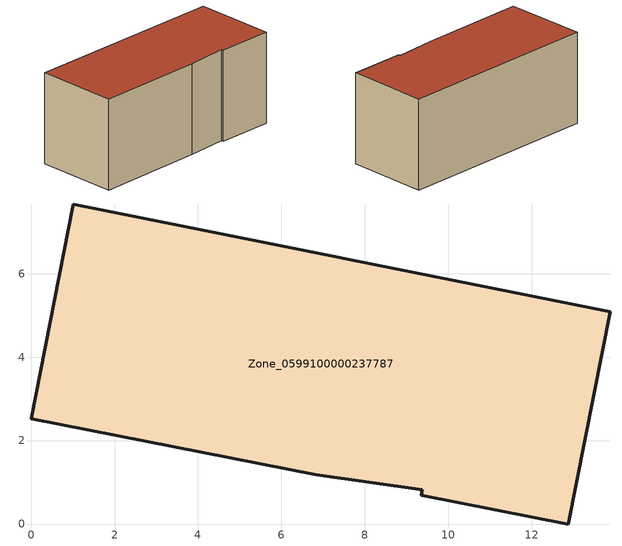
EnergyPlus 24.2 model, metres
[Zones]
Zone_0599100000237787
 floor ground (C_G): 9.38,0.83 6.83,1.18 0,2.52 1.01,7.67 13.89,5.09 12.88,0 9.35,0.69 z0
 wall outside (C_F): 12.88,0 13.89,5.09 1.01,7.67 0,2.52 6.83,1.18 9.38,0.83 9.35,0.69 12.88,0 z0:5.84
 roof outside (C_R): 6.83,1.18 9.38,0.83 9.35,0.69 12.88,0 13.89,5.09 1.01,7.67 0,2.52 z5.84
[BUILDING]
Pand.0599100000237787: North Axis=0; Terrain=City; Loads Convergence Tolerance Value=0.04; Temperature Convergence Tolerance Value=0.4; Solar Distribution=FullExterior; Maximum Number of Warmup Days=25; Minimum Number of Warmup Days=1
[Site:Location]
Rotterdam.The.Hague.AP_ZH_NLD Design_Conditions: Latitude=51.96; Longitude=4.45; Time Zone=1; Elevation=-4.5
[SITE:GROUNDTEMPERATURE:BUILDINGSURFACE]
18, 18, 18, 18, 18, 18, 18, 18, 18, 18, 18, 18
[MATERIAL] Thermal Absorptance=0.9; Solar Absorptance=0.7; Visible Absorptance=0.7
Name | Roughness | Thickness | Conductivity | Density | Specific Heat
G.TC.1946 | MediumSmooth | 0.15 | 1 | 540 | 1210
F.TC.1946 | Rough | 0.3 | 0.857143 | 1920 | 840
R.TC.1946 | MediumRough | 0.2 | 0.909091 | 1500 | 1000
[CONSTRUCTION]
C_G: G.TC.1946
C_F: F.TC.1946
C_R: R.TC.1946
[ZONE]
Zone_0599100000237787: Type=1; Multiplier=1; Ceiling Height=Autocalculate; Volume=Autocalculate; Floor Area=autocalculate; Part of Total Floor Area=Yes
[ZONEINFILTRATION:DESIGNFLOWRATE]
Infil_Zone_0599100000237787: Zone or ZoneList or Space or SpaceList=Zone_0599100000237787; Schedule=AlwaysOn; Design Flow Rate Calculation Method=Flow/Area; Flow Rate per Floor Area=0.003; Constant Term Coefficient=1; Temperature Term Coefficient=0; Velocity Term Coefficient=0; Velocity Squared Term Coefficient=0
[HVACTEMPLATE:ZONE:IDEALLOADSAIRSYSTEM]
Zone_0599100000237787: Maximum Heating Supply Air Temperature=50; Minimum Cooling Supply Air Temperature=13; Maximum Heating Supply Air Humidity Ratio=0.0156; Minimum Cooling Supply Air Humidity Ratio=0.0077; Heating Limit=NoLimit; Cooling Limit=NoLimit; Dehumidification Control Type=ConstantSensibleHeatRatio; Cooling Sensible Heat Ratio=0.7; Dehumidification Setpoint=60; Humidification Control Type=None; Humidification Setpoint=30; Outdoor Air Method=None; Outdoor Air Flow Rate per Person=0.00944; Outdoor Air Flow Rate per Zone Floor Area=0; Outdoor Air Flow Rate per Zone=0; Demand Controlled Ventilation Type=None; Outdoor Air Economizer Type=NoEconomizer; Heat Recovery Type=None; Sensible Heat Recovery Effectiveness=0.7; Latent Heat Recovery Effectiveness=0.65
[ZONECONTROL:THERMOSTAT]
ThermostatControl_Zone_0599100000237787: Zone or ZoneList=Zone_0599100000237787; Control Type Schedule=DualSetpointControlType; Control 1=Thermostat_Zone_0599100000237787; Temperature Difference Between Cutout And Setpoint=0
[THERMOSTATSETPOINT:DUALSETPOINT]
Thermostat_Zone_0599100000237787: Heating Setpoint Temperature Schedule=HeatingSetpoint_Zone_0599100000237787; Cooling Setpoint Temperature Schedule=CoolingSetpoint_Zone_0599100000237787
[SCHEDULE:COMPACT]
HeatingSetpoint_Zone_0599100000237787: Through: 12/31, For: AllDays, Until: 24:00, 21
CoolingSetpoint_Zone_0599100000237787: Through: 12/31, For: AllDays, Until: 24:00, 24
DualSetpointControlType: Through: 12/31, For: AllDays, Until: 24:00, 4
AlwaysOn: Through: 12/31, For: AllDays, Until: 24:00, 1
